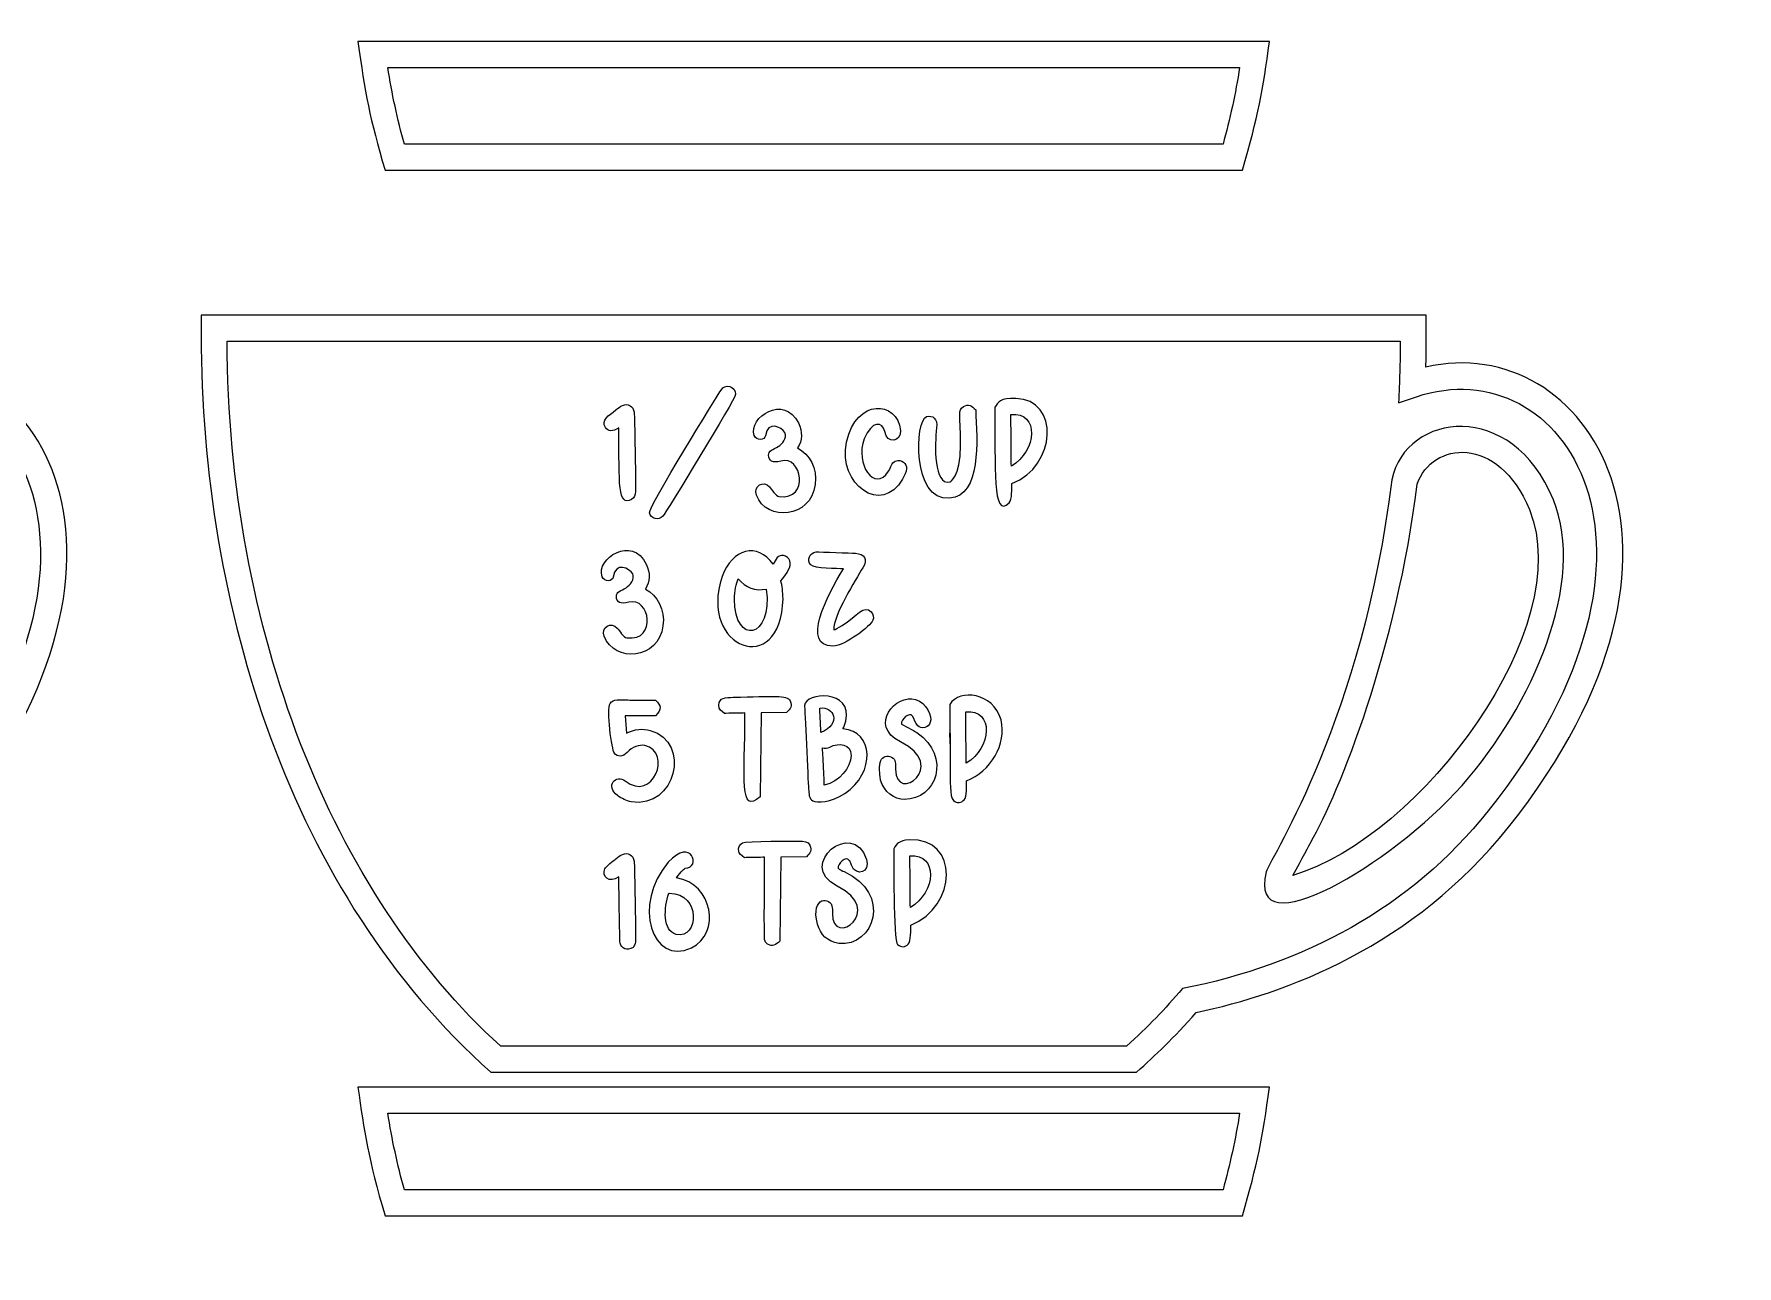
# Model space of a CAD drawing. Header units: inches. Extents: x 15.81 to 21.81, y -15.49 to -9.49.
# Drawn here: x 17.751 to 19.806, y -14 to -12.514 of the extents above; entities that cross this region are included whole.
import ezdxf

# ---------------------------------------------------------------- set-up
doc = ezdxf.new("R2010")
doc.units = ezdxf.units.IN
doc.header["$MEASUREMENT"] = 0
doc.layers.add('_U+0421_U+043B_U+043E_U+0439 1', color=7, linetype='Continuous')

# ---------------------------------------------------------------- blocks, each defined once
blk = doc.blocks.new('block 10')
at = {"layer": '_U+0421_U+043B_U+043E_U+0439 1', "color": 7, "lineweight": 9, "true_color": 0xffffff}
for points, knots in [([(18.9107, -12.9638), (18.9143, -12.9579), (18.9172, -12.9524), (18.9359, -12.9532), (18.9889, -12.9543), (18.9857, -13.0349), (18.931, -13.0559), (18.9309, -13.0611), (18.9316, -13.0755), (18.9281, -13.0791), (18.9072, -13.0996), (18.9114, -13.0354), (18.9107, -12.9638)], [0, 0, 0, 0, 1, 1, 1, 2, 2, 2, 3, 3, 3, 4, 4, 4, 4]), ([(18.9306, -13.0348), (18.9615, -13.0167), (18.9645, -12.9692), (18.93, -12.9726), (18.9301, -12.9741), (18.9304, -13.0333), (18.9306, -13.0348)], [0, 0, 0, 0, 1, 1, 1, 2, 2, 2, 2])]:
    blk.add_open_spline(points, degree=3, knots=knots, dxfattribs=at)
blk = doc.blocks.new('block 20')
at = {"layer": '_U+0421_U+043B_U+043E_U+0439 1', "color": 7, "lineweight": 9, "true_color": 0xffffff}
for points, knots in [([(18.6432, -13.1532), (18.6447, -13.1505), (18.6459, -13.1473), (18.6481, -13.1452), (18.6541, -13.1395), (18.6637, -13.1443), (18.6637, -13.152), (18.6637, -13.1589), (18.6571, -13.168), (18.6523, -13.1731), (18.6538, -13.1788), (18.655, -13.1866), (18.655, -13.1948), (18.6522, -13.2924), (18.5524, -13.2549), (18.5814, -13.1681), (18.5935, -13.1346), (18.6241, -13.1262), (18.6432, -13.1532)], [0, 0, 0, 0, 1, 1, 1, 2, 2, 2, 3, 3, 3, 4, 4, 4, 5, 5, 5, 6, 6, 6, 6]), ([(18.601, -13.171), (18.5984, -13.1766), (18.5963, -13.1859), (18.5963, -13.1952), (18.5963, -13.2519), (18.643, -13.2434), (18.6348, -13.1831), (18.6217, -13.1862), (18.6099, -13.1811), (18.601, -13.171)], [0, 0, 0, 0, 1, 1, 1, 2, 2, 2, 3, 3, 3, 3])]:
    blk.add_open_spline(points, degree=3, knots=knots, dxfattribs=at)
blk = doc.blocks.new('block 21')
at = {"layer": '_U+0421_U+043B_U+043E_U+0439 1', "color": 7, "lineweight": 9, "true_color": 0xffffff}
for points, knots in [([(18.7294, -13.4299), (18.7127, -13.4408), (18.6959, -13.4412), (18.6908, -13.4386), (18.6862, -13.4362), (18.6862, -13.4297), (18.6858, -13.4244), (18.6851, -13.414), (18.681, -13.3255), (18.681, -13.3237), (18.681, -13.3074), (18.74, -13.3038), (18.7307, -13.3426), (18.7299, -13.3458), (18.7288, -13.349), (18.7273, -13.3519), (18.7643, -13.3543), (18.7672, -13.4048), (18.7294, -13.4299)], [0, 0, 0, 0, 1, 1, 1, 2, 2, 2, 3, 3, 3, 4, 4, 4, 5, 5, 5, 6, 6, 6, 6]), ([(18.6994, -13.3269), (18.6995, -13.3316), (18.7003, -13.3451), (18.7008, -13.3561), (18.7259, -13.3462), (18.7163, -13.3238), (18.6994, -13.3269)], [0, 0, 0, 0, 1, 1, 1, 2, 2, 2, 2]), ([(18.7113, -13.3738), (18.7089, -13.375), (18.7055, -13.3755), (18.7025, -13.3746), (18.7025, -13.3747), (18.7048, -13.4199), (18.7048, -13.4199), (18.7229, -13.4159), (18.737, -13.3985), (18.7372, -13.384), (18.7372, -13.3701), (18.7227, -13.368), (18.7113, -13.3738)], [0, 0, 0, 0, 1, 1, 1, 2, 2, 2, 3, 3, 3, 4, 4, 4, 4])]:
    blk.add_open_spline(points, degree=3, knots=knots, dxfattribs=at)
blk = doc.blocks.new('block 22')
at = {"layer": '_U+0421_U+043B_U+043E_U+0439 1', "color": 7, "lineweight": 9, "true_color": 0xffffff}
for points, knots in [([(18.8764, -13.4144), (18.8763, -13.4196), (18.8771, -13.434), (18.8735, -13.4376), (18.8699, -13.4412), (18.8652, -13.4418), (18.8606, -13.4381), (18.856, -13.4346), (18.857, -13.4102), (18.8569, -13.4041), (18.8558, -13.2864), (18.8572, -13.4401), (18.8562, -13.3223), (18.8679, -13.3031), (18.9086, -13.3078), (18.9181, -13.341), (18.9254, -13.3703), (18.9054, -13.4033), (18.8764, -13.4144)], [0, 0, 0, 0, 1, 1, 1, 2, 2, 2, 3, 3, 3, 4, 4, 4, 5, 5, 5, 6, 6, 6, 6]), ([(18.8755, -13.3312), (18.8755, -13.3327), (18.8759, -13.3918), (18.8761, -13.3933), (18.9069, -13.3752), (18.9099, -13.3277), (18.8755, -13.3312)], [0, 0, 0, 0, 1, 1, 1, 2, 2, 2, 2])]:
    blk.add_open_spline(points, degree=3, knots=knots, dxfattribs=at)
blk = doc.blocks.new('block 29')
at = {"layer": '_U+0421_U+043B_U+043E_U+0439 1', "color": 7, "lineweight": 9, "true_color": 0xffffff}
for points, knots in [([(18.8091, -13.5885), (18.809, -13.5937), (18.8097, -13.6081), (18.8062, -13.6117), (18.8026, -13.6153), (18.7979, -13.6159), (18.7933, -13.6122), (18.7877, -13.6079), (18.7889, -13.5034), (18.7888, -13.4964), (18.7924, -13.4905), (18.7943, -13.4866), (18.8073, -13.4858), (18.8683, -13.4825), (18.8652, -13.5669), (18.8091, -13.5885)], [0, 0, 0, 0, 1, 1, 1, 2, 2, 2, 3, 3, 3, 4, 4, 4, 5, 5, 5, 5]), ([(18.8081, -13.5052), (18.8082, -13.5067), (18.8085, -13.5659), (18.8087, -13.5674), (18.8397, -13.5491), (18.8424, -13.5018), (18.8081, -13.5052)], [0, 0, 0, 0, 1, 1, 1, 2, 2, 2, 2])]:
    blk.add_open_spline(points, degree=3, knots=knots, dxfattribs=at)
blk = doc.blocks.new('block 38')
at = {"layer": '_U+0421_U+043B_U+043E_U+0439 1', "color": 7, "lineweight": 9, "true_color": 0xffffff}
for points, knots in [([(18.5444, -13.6161), (18.4968, -13.6381), (18.4727, -13.5635), (18.5164, -13.5128), (18.5447, -13.4815), (18.5567, -13.52), (18.5367, -13.5201), (18.5367, -13.5201), (18.5321, -13.5231), (18.5263, -13.5315), (18.5706, -13.5391), (18.5801, -13.5983), (18.5444, -13.6161)], [0, 0, 0, 0, 1, 1, 1, 2, 2, 2, 3, 3, 3, 4, 4, 4, 4]), ([(18.5176, -13.5502), (18.5176, -13.5502), (18.5171, -13.5502), (18.5171, -13.5502), (18.5114, -13.5675), (18.5091, -13.5958), (18.5262, -13.5999), (18.5531, -13.6059), (18.5568, -13.5502), (18.5176, -13.5502)], [0, 0, 0, 0, 1, 1, 1, 2, 2, 2, 3, 3, 3, 3])]:
    blk.add_open_spline(points, degree=3, knots=knots, dxfattribs=at)
blk = doc.blocks.new('block 44')
at = {"layer": '_U+0421_U+043B_U+043E_U+0439 1', "color": 7, "lineweight": 9, "true_color": 0xffffff}
for points in [[(18.1419, -12.5226), (18.1419, -12.5226), (19.2421, -12.5226), (19.2421, -12.5226), (19.2341, -12.5811), (19.2284, -12.6132), (19.2094, -12.6777), (19.2094, -12.6777), (18.1746, -12.6777), (18.1746, -12.6777), (18.1564, -12.6159), (18.1503, -12.5841), (18.1419, -12.5226)], [(19.186, -12.6465), (19.1944, -12.6163), (19.2011, -12.5852), (19.2061, -12.5538), (19.2061, -12.5538), (18.1779, -12.5538), (18.1779, -12.5538), (18.1829, -12.5852), (18.1896, -12.6164), (18.198, -12.6465), (18.198, -12.6465), (19.186, -12.6465), (19.186, -12.6465)]]:
    blk.add_open_spline(points, degree=3, knots=[0, 0, 0, 0, 1, 1, 1, 2, 2, 2, 3, 3, 3, 4, 4, 4, 4], dxfattribs=at)
blk = doc.blocks.new('block 48')
at = {"layer": '_U+0421_U+043B_U+043E_U+0439 1', "color": 7, "lineweight": 9, "true_color": 0xffffff}
for points, knots in [([(16.075, -12.8529), (16.075, -12.8529), (17.5531, -12.8529), (17.5531, -12.8529), (17.5533, -12.8722), (17.5536, -12.8857), (17.5528, -12.9154), (17.7444, -12.8708), (17.9238, -13.1306), (17.6525, -13.4704), (17.5375, -13.6144), (17.3843, -13.6715), (17.2758, -13.6939), (17.2486, -13.7247), (17.2273, -13.7449), (17.2038, -13.7661), (17.2038, -13.7661), (16.4244, -13.7661), (16.4244, -13.7661), (16.1764, -13.5453), (16.0713, -13.1914), (16.075, -12.8529)], [0, 0, 0, 0, 1, 1, 1, 2, 2, 2, 3, 3, 3, 4, 4, 4, 5, 5, 5, 6, 6, 6, 7, 7, 7, 7]), ([(17.52, -12.9584), (17.521, -12.9317), (17.522, -12.9113), (17.5221, -12.8841), (17.5221, -12.8841), (16.106, -12.8841), (16.106, -12.8841), (16.1077, -13.231), (16.2311, -13.5488), (16.4363, -13.7348), (16.4363, -13.7348), (17.1918, -13.7348), (17.1918, -13.7348), (17.2185, -13.7105), (17.2383, -13.6894), (17.2593, -13.6653), (17.4048, -13.6362), (17.5339, -13.5688), (17.6281, -13.4508), (17.8817, -13.1334), (17.7184, -12.8917), (17.5415, -12.9511), (17.5415, -12.9511), (17.52, -12.9584), (17.52, -12.9584)], [0, 0, 0, 0, 1, 1, 1, 2, 2, 2, 3, 3, 3, 4, 4, 4, 5, 5, 5, 6, 6, 6, 7, 7, 7, 8, 8, 8, 8])]:
    blk.add_open_spline(points, degree=3, knots=knots, dxfattribs=at)
blk = doc.blocks.new('block 51')
at = {"layer": '_U+0421_U+043B_U+043E_U+0439 1', "color": 7, "lineweight": 9, "true_color": 0xffffff}
for points in [[(19.5847, -13.0754), (19.625, -13.1741), (19.5598, -13.3235), (19.4745, -13.42), (19.3894, -13.5163), (19.2145, -13.6184), (19.2381, -13.5245), (19.2449, -13.5047), (19.3547, -13.3389), (19.3896, -13.0512), (19.4073, -12.9697), (19.5349, -12.9535), (19.5847, -13.0754)], [(19.5558, -13.0872), (19.5185, -12.996), (19.4377, -13.0053), (19.4203, -13.0567), (19.3962, -13.2544), (19.3265, -13.4288), (19.2919, -13.4885), (19.2909, -13.4905), (19.2812, -13.5093), (19.2703, -13.5286), (19.4268, -13.4822), (19.6133, -13.228), (19.5558, -13.0872)]]:
    blk.add_open_spline(points, degree=3, knots=[0, 0, 0, 0, 1, 1, 1, 2, 2, 2, 3, 3, 3, 4, 4, 4, 4], dxfattribs=at)
blk = doc.blocks.new('block 52')
at = {"layer": '_U+0421_U+043B_U+043E_U+0439 1', "color": 7, "lineweight": 9, "true_color": 0xffffff}
for points in [[(17.9527, -12.8767), (17.9527, -12.8767), (17.9529, -12.8529), (17.9529, -12.8529), (17.9529, -12.8529), (19.4311, -12.8529), (19.4311, -12.8529), (19.4313, -12.8722), (19.4316, -12.8857), (19.4308, -12.9154), (19.6235, -12.8706), (19.801, -13.1317), (19.5305, -13.4704), (19.4154, -13.6144), (19.2622, -13.6715), (19.1538, -13.6939), (19.1256, -13.7257), (19.105, -13.7452), (19.0817, -13.7661), (19.0817, -13.7661), (18.3023, -13.7661), (18.3023, -13.7661), (18.0607, -13.5509), (17.9527, -13.2042), (17.9527, -12.8767)], [(19.3979, -12.9584), (19.399, -12.9317), (19.3999, -12.9113), (19.4, -12.8841), (19.4, -12.8841), (17.984, -12.8841), (17.984, -12.8841), (17.9857, -13.231), (18.109, -13.5488), (18.3142, -13.7348), (18.3142, -13.7348), (19.0697, -13.7348), (19.0697, -13.7348), (19.0958, -13.7111), (19.1156, -13.6901), (19.1372, -13.6653), (19.2828, -13.6362), (19.4119, -13.5688), (19.5061, -13.4508), (19.7596, -13.1334), (19.5964, -12.8917), (19.4194, -12.9511), (19.4194, -12.9511), (19.3979, -12.9584), (19.3979, -12.9584)]]:
    blk.add_open_spline(points, degree=3, knots=[0, 0, 0, 0, 1, 1, 1, 2, 2, 2, 3, 3, 3, 4, 4, 4, 5, 5, 5, 6, 6, 6, 7, 7, 7, 8, 8, 8, 8], dxfattribs=at)
blk = doc.blocks.new('block 53')
at = {"layer": '_U+0421_U+043B_U+043E_U+0439 1', "color": 7, "lineweight": 9, "true_color": 0xffffff}
for points in [[(19.2094, -13.9392), (19.2094, -13.9392), (18.1746, -13.9392), (18.1746, -13.9392), (18.1545, -13.8709), (18.1492, -13.8375), (18.1419, -13.7841), (18.1419, -13.7841), (19.2421, -13.7841), (19.2421, -13.7841), (19.2337, -13.8456), (19.2277, -13.877), (19.2094, -13.9392)], [(19.186, -13.908), (19.1944, -13.8778), (19.2011, -13.8467), (19.2061, -13.8154), (19.2061, -13.8154), (18.1779, -13.8154), (18.1779, -13.8154), (18.1829, -13.8468), (18.1896, -13.8779), (18.198, -13.908), (18.198, -13.908), (19.186, -13.908), (19.186, -13.908)]]:
    blk.add_open_spline(points, degree=3, knots=[0, 0, 0, 0, 1, 1, 1, 2, 2, 2, 3, 3, 3, 4, 4, 4, 4], dxfattribs=at)
blk = doc.blocks.new('block 2')
at = {"layer": '_U+0421_U+043B_U+043E_U+0439 1', "color": 7, "lineweight": 9, "true_color": 0xffffff}
for points, knots in [([(18.5099, -13.0953), (18.5127, -13.0922), (18.5974, -12.9539), (18.5978, -12.9481), (18.5978, -12.938), (18.5845, -12.9352), (18.5805, -12.943), (18.5766, -12.9477), (18.4928, -13.0843), (18.4937, -13.091), (18.4955, -13.0984), (18.5046, -13.1007), (18.5099, -13.0953)], [0, 0, 0, 0, 1, 1, 1, 2, 2, 2, 3, 3, 3, 4, 4, 4, 4]), ([(18.6338, -12.9983), (18.6363, -12.9792), (18.6535, -12.9877), (18.6573, -12.9944), (18.66, -13.0011), (18.6541, -13.0081), (18.6492, -13.0111), (18.6431, -13.0149), (18.6372, -13.016), (18.6375, -13.0218), (18.6378, -13.0285), (18.6422, -13.0315), (18.6525, -13.0287), (18.6775, -13.0211), (18.6879, -13.0762), (18.6501, -13.0716), (18.646, -13.0711), (18.6413, -13.0629), (18.6387, -13.0599), (18.6314, -13.0514), (18.6187, -13.0589), (18.6228, -13.0698), (18.6352, -13.1023), (18.6886, -13.0979), (18.6938, -13.0572), (18.6964, -13.0374), (18.6872, -13.0206), (18.6725, -13.0129), (18.6785, -13.0038), (18.6787, -12.9933), (18.6736, -12.9828), (18.6568, -12.9475), (18.6125, -12.9759), (18.6203, -12.9979), (18.623, -13.0051), (18.6331, -13.0033), (18.6338, -12.9983)], [0, 0, 0, 0, 1, 1, 1, 2, 2, 2, 3, 3, 3, 4, 4, 4, 5, 5, 5, 6, 6, 6, 7, 7, 7, 8, 8, 8, 9, 9, 9, 10, 10, 10, 11, 11, 11, 12, 12, 12, 12]), ([(18.4567, -12.9886), (18.4574, -13.0582), (18.4552, -13.0833), (18.4721, -13.0751), (18.4761, -13.0725), (18.4766, -13.0707), (18.4769, -13.0654), (18.4772, -13.0568), (18.476, -12.9876), (18.4757, -12.9806), (18.4755, -12.9737), (18.4763, -12.9647), (18.4703, -12.962), (18.4638, -12.9585), (18.4589, -12.9626), (18.4531, -12.9671), (18.4444, -12.9738), (18.435, -12.9792), (18.4408, -12.9883), (18.4436, -12.9926), (18.4494, -12.9941), (18.4567, -12.9886)], [0, 0, 0, 0, 1, 1, 1, 2, 2, 2, 3, 3, 3, 4, 4, 4, 5, 5, 5, 6, 6, 6, 7, 7, 7, 7]), ([(18.7993, -13.0504), (18.8014, -13.0469), (18.8042, -13.0419), (18.8042, -13.0378), (18.8042, -13.0322), (18.7988, -13.0256), (18.7905, -13.0287), (18.7858, -13.0304), (18.7854, -13.0363), (18.7824, -13.0409), (18.7655, -13.0677), (18.7414, -13.0318), (18.753, -13.0019), (18.762, -12.9797), (18.7756, -12.9804), (18.7777, -12.9932), (18.7805, -13.0088), (18.7979, -13.0058), (18.7969, -12.9917), (18.7928, -12.9559), (18.7437, -12.9521), (18.7316, -13.0059), (18.721, -13.057), (18.7742, -13.0949), (18.7993, -13.0504)], [0, 0, 0, 0, 1, 1, 1, 2, 2, 2, 3, 3, 3, 4, 4, 4, 5, 5, 5, 6, 6, 6, 7, 7, 7, 8, 8, 8, 8]), ([(18.8558, -13.0737), (18.8946, -13.0707), (18.8892, -13.0036), (18.8875, -12.967), (18.8827, -12.9622), (18.879, -12.9591), (18.8726, -12.9631), (18.8658, -12.9676), (18.8693, -12.9707), (18.8693, -13.0097), (18.8693, -13.0488), (18.8564, -13.0539), (18.8564, -13.0539), (18.837, -13.0591), (18.8377, -13.0086), (18.8404, -12.9885), (18.8419, -12.9772), (18.8354, -12.9732), (18.8282, -12.9751), (18.8143, -12.9788), (18.8102, -13.0774), (18.8558, -13.0737)], [0, 0, 0, 0, 1, 1, 1, 2, 2, 2, 3, 3, 3, 4, 4, 4, 5, 5, 5, 6, 6, 6, 7, 7, 7, 7]), ([(18.4501, -13.1687), (18.4526, -13.1496), (18.4698, -13.1581), (18.4736, -13.1648), (18.4763, -13.1715), (18.4705, -13.1785), (18.4655, -13.1815), (18.4594, -13.1852), (18.4535, -13.1864), (18.4538, -13.1921), (18.4541, -13.1989), (18.4585, -13.2019), (18.4689, -13.1991), (18.4938, -13.1915), (18.5042, -13.2466), (18.4664, -13.242), (18.4623, -13.2415), (18.4576, -13.2332), (18.455, -13.2303), (18.4477, -13.2217), (18.435, -13.2293), (18.4391, -13.2402), (18.4515, -13.2727), (18.5049, -13.2683), (18.5101, -13.2276), (18.5127, -13.2078), (18.5035, -13.191), (18.4888, -13.1833), (18.4948, -13.1742), (18.495, -13.1637), (18.4899, -13.1532), (18.4732, -13.1179), (18.4288, -13.1463), (18.4367, -13.1683), (18.4393, -13.1755), (18.4494, -13.1737), (18.4501, -13.1687)], [0, 0, 0, 0, 1, 1, 1, 2, 2, 2, 3, 3, 3, 4, 4, 4, 5, 5, 5, 6, 6, 6, 7, 7, 7, 8, 8, 8, 9, 9, 9, 10, 10, 10, 11, 11, 11, 12, 12, 12, 12]), ([(18.6886, -13.1541), (18.6926, -13.1589), (18.7211, -13.1584), (18.7279, -13.1587), (18.7079, -13.1918), (18.6765, -13.2521), (18.7152, -13.2521), (18.7302, -13.2514), (18.7607, -13.2278), (18.7635, -13.2207), (18.7647, -13.2177), (18.764, -13.2136), (18.7613, -13.2107), (18.7525, -13.2016), (18.7449, -13.2154), (18.7262, -13.2273), (18.7213, -13.2304), (18.7181, -13.2318), (18.7161, -13.2324), (18.7161, -13.2145), (18.7424, -13.172), (18.7513, -13.1575), (18.7575, -13.147), (18.7534, -13.1408), (18.7425, -13.14), (18.7367, -13.1396), (18.7005, -13.1382), (18.6949, -13.1384), (18.6873, -13.1388), (18.6833, -13.1485), (18.6886, -13.1541)], [0, 0, 0, 0, 1, 1, 1, 2, 2, 2, 3, 3, 3, 4, 4, 4, 5, 5, 5, 6, 6, 6, 7, 7, 7, 8, 8, 8, 9, 9, 9, 10, 10, 10, 10]), ([(18.4948, -13.3537), (18.4948, -13.3537), (18.4947, -13.3537), (18.4947, -13.3537), (18.4861, -13.3513), (18.4758, -13.352), (18.4659, -13.357), (18.4659, -13.357), (18.4643, -13.3363), (18.4643, -13.3363), (18.4643, -13.3363), (18.5011, -13.336), (18.5012, -13.336), (18.5091, -13.3271), (18.5078, -13.3247), (18.5012, -13.3171), (18.4749, -13.3171), (18.466, -13.317), (18.466, -13.317), (18.4589, -13.317), (18.4498, -13.3155), (18.4462, -13.3212), (18.4417, -13.3278), (18.4483, -13.3774), (18.4514, -13.3813), (18.455, -13.3856), (18.4617, -13.3862), (18.4668, -13.3802), (18.4726, -13.3734), (18.4819, -13.3707), (18.4882, -13.372), (18.5223, -13.3802), (18.4973, -13.441), (18.4645, -13.4147), (18.454, -13.4059), (18.4395, -13.4207), (18.4553, -13.4323), (18.4603, -13.4361), (18.4658, -13.4387), (18.4719, -13.44), (18.5251, -13.4483), (18.545, -13.3685), (18.4948, -13.3537)], [0, 0, 0, 0, 1, 1, 1, 2, 2, 2, 3, 3, 3, 4, 4, 4, 5, 5, 5, 6, 6, 6, 7, 7, 7, 8, 8, 8, 9, 9, 9, 10, 10, 10, 11, 11, 11, 12, 12, 12, 13, 13, 13, 14, 14, 14, 14]), ([(18.6274, -13.4338), (18.6274, -13.4338), (18.6285, -13.3327), (18.6285, -13.3327), (18.6285, -13.3327), (18.6593, -13.332), (18.6593, -13.332), (18.664, -13.3273), (18.6663, -13.3249), (18.6636, -13.3181), (18.6597, -13.3103), (18.6439, -13.3128), (18.5948, -13.3138), (18.5856, -13.314), (18.5777, -13.3137), (18.5774, -13.3234), (18.5774, -13.3285), (18.5806, -13.3304), (18.5845, -13.3332), (18.5885, -13.3331), (18.6051, -13.3327), (18.609, -13.3327), (18.6089, -13.4126), (18.6021, -13.4562), (18.6274, -13.4338)], [0, 0, 0, 0, 1, 1, 1, 2, 2, 2, 3, 3, 3, 4, 4, 4, 5, 5, 5, 6, 6, 6, 7, 7, 7, 8, 8, 8, 8]), ([(18.8164, -13.3563), (18.8137, -13.3545), (18.7981, -13.3461), (18.798, -13.346), (18.7968, -13.3408), (18.8075, -13.3307), (18.8114, -13.3364), (18.8139, -13.3401), (18.8142, -13.345), (18.8175, -13.3481), (18.822, -13.3523), (18.8307, -13.3511), (18.8327, -13.3439), (18.8353, -13.3367), (18.8279, -13.3206), (18.815, -13.3163), (18.7916, -13.3092), (18.7571, -13.3477), (18.7967, -13.3674), (18.8559, -13.3965), (18.7909, -13.4436), (18.7909, -13.4005), (18.7909, -13.3939), (18.7915, -13.3889), (18.786, -13.3859), (18.7808, -13.3831), (18.7753, -13.3857), (18.7729, -13.39), (18.7716, -13.3928), (18.7715, -13.3974), (18.7715, -13.4005), (18.7715, -13.4094), (18.7728, -13.4136), (18.7728, -13.4136), (18.7768, -13.4283), (18.7893, -13.437), (18.8016, -13.437), (18.8398, -13.437), (18.859, -13.3857), (18.8164, -13.3563)], [0, 0, 0, 0, 1, 1, 1, 2, 2, 2, 3, 3, 3, 4, 4, 4, 5, 5, 5, 6, 6, 6, 7, 7, 7, 8, 8, 8, 9, 9, 9, 10, 10, 10, 11, 11, 11, 12, 12, 12, 13, 13, 13, 13]), ([(18.7287, -13.5241), (18.7276, -13.5235), (18.7224, -13.521), (18.7216, -13.5201), (18.7204, -13.5148), (18.7311, -13.5047), (18.735, -13.5105), (18.7355, -13.5111), (18.7364, -13.5127), (18.7378, -13.5164), (18.7428, -13.5312), (18.7613, -13.5245), (18.7556, -13.5094), (18.7398, -13.4589), (18.6701, -13.5165), (18.7203, -13.5415), (18.7794, -13.5705), (18.7145, -13.6175), (18.7145, -13.5746), (18.7145, -13.5728), (18.7146, -13.5695), (18.7144, -13.5677), (18.7134, -13.5538), (18.6877, -13.5529), (18.6965, -13.5876), (18.6998, -13.5998), (18.7088, -13.6087), (18.7223, -13.6109), (18.7648, -13.6155), (18.787, -13.55), (18.7287, -13.5241)], [0, 0, 0, 0, 1, 1, 1, 2, 2, 2, 3, 3, 3, 4, 4, 4, 5, 5, 5, 6, 6, 6, 7, 7, 7, 8, 8, 8, 9, 9, 9, 10, 10, 10, 10]), ([(18.4757, -13.5222), (18.4755, -13.5154), (18.4763, -13.5064), (18.4703, -13.5037), (18.4638, -13.5002), (18.4589, -13.5043), (18.4531, -13.5088), (18.4504, -13.5109), (18.4415, -13.5176), (18.4398, -13.5206), (18.4362, -13.5293), (18.4449, -13.5392), (18.4567, -13.5303), (18.4568, -13.5339), (18.4579, -13.6069), (18.4583, -13.6104), (18.4599, -13.6168), (18.4666, -13.6203), (18.474, -13.6155), (18.4774, -13.6122), (18.477, -13.6065), (18.477, -13.6014), (18.477, -13.6014), (18.4769, -13.5927), (18.4769, -13.5927), (18.4769, -13.5849), (18.476, -13.5296), (18.4757, -13.5222)], [0, 0, 0, 0, 1, 1, 1, 2, 2, 2, 3, 3, 3, 4, 4, 4, 5, 5, 5, 6, 6, 6, 7, 7, 7, 8, 8, 8, 9, 9, 9, 9]), ([(18.6875, -13.4922), (18.6851, -13.4874), (18.6802, -13.4873), (18.6747, -13.4873), (18.6706, -13.4872), (18.6094, -13.4871), (18.606, -13.4894), (18.6001, -13.4931), (18.5995, -13.5009), (18.6055, -13.5052), (18.6055, -13.5052), (18.6084, -13.5073), (18.6084, -13.5073), (18.6124, -13.5072), (18.6289, -13.5068), (18.6328, -13.5068), (18.6328, -13.5115), (18.6319, -13.6014), (18.6328, -13.606), (18.6333, -13.6089), (18.6343, -13.6099), (18.6363, -13.6115), (18.6418, -13.6153), (18.6462, -13.6123), (18.6512, -13.6079), (18.6512, -13.6079), (18.6523, -13.5068), (18.6523, -13.5068), (18.6523, -13.5068), (18.6832, -13.5061), (18.6832, -13.5061), (18.6879, -13.5013), (18.6902, -13.4989), (18.6875, -13.4922)], [0, 0, 0, 0, 1, 1, 1, 2, 2, 2, 3, 3, 3, 4, 4, 4, 5, 5, 5, 6, 6, 6, 7, 7, 7, 8, 8, 8, 9, 9, 9, 10, 10, 10, 11, 11, 11, 11])]:
    blk.add_open_spline(points, degree=3, knots=knots, dxfattribs=at)
at = {"layer": '_U+0421_U+043B_U+043E_U+0439 1'}
for name in ['block 44', 'block 48', 'block 52', 'block 10', 'block 51', 'block 20', 'block 22', 'block 21', 'block 38', 'block 29', 'block 53']:
    blk.add_blockref(name, (0, 0), dxfattribs=at)

msp = doc.modelspace()

# ---------------------------------------------------------------- linework, layer by layer
at = {"layer": '_U+0421_U+043B_U+043E_U+0439 1', "color": 1, "lineweight": 9, "true_color": 0xff0000}
msp.add_open_spline([(15.8111, -9.8306), (15.8111, -9.8306), (15.8111, -15.1417), (15.8111, -15.1417), (15.8111, -15.3319), (15.9653, -15.4861), (16.1556, -15.4861), (16.1556, -15.4861), (21.4667, -15.4861), (21.4667, -15.4861), (21.6569, -15.4861), (21.8111, -15.3319), (21.8111, -15.1417), (21.8111, -15.1417), (21.8111, -9.8306), (21.8111, -9.8306), (21.8111, -9.6403), (21.6569, -9.4861), (21.4667, -9.4861), (21.4667, -9.4861), (16.1556, -9.4861), (16.1556, -9.4861), (15.9653, -9.4861), (15.8111, -9.6403), (15.8111, -9.8306)], degree=3, knots=[0, 0, 0, 0, 1, 1, 1, 2, 2, 2, 3, 3, 3, 4, 4, 4, 5, 5, 5, 6, 6, 6, 7, 7, 7, 8, 8, 8, 8], dxfattribs=at)

# ---------------------------------------------------------------- block references
at = {"layer": '_U+0421_U+043B_U+043E_U+0439 1'}
msp.add_blockref('block 2', (0, 0), dxfattribs=at)

doc.saveas('drawing.dxf')
